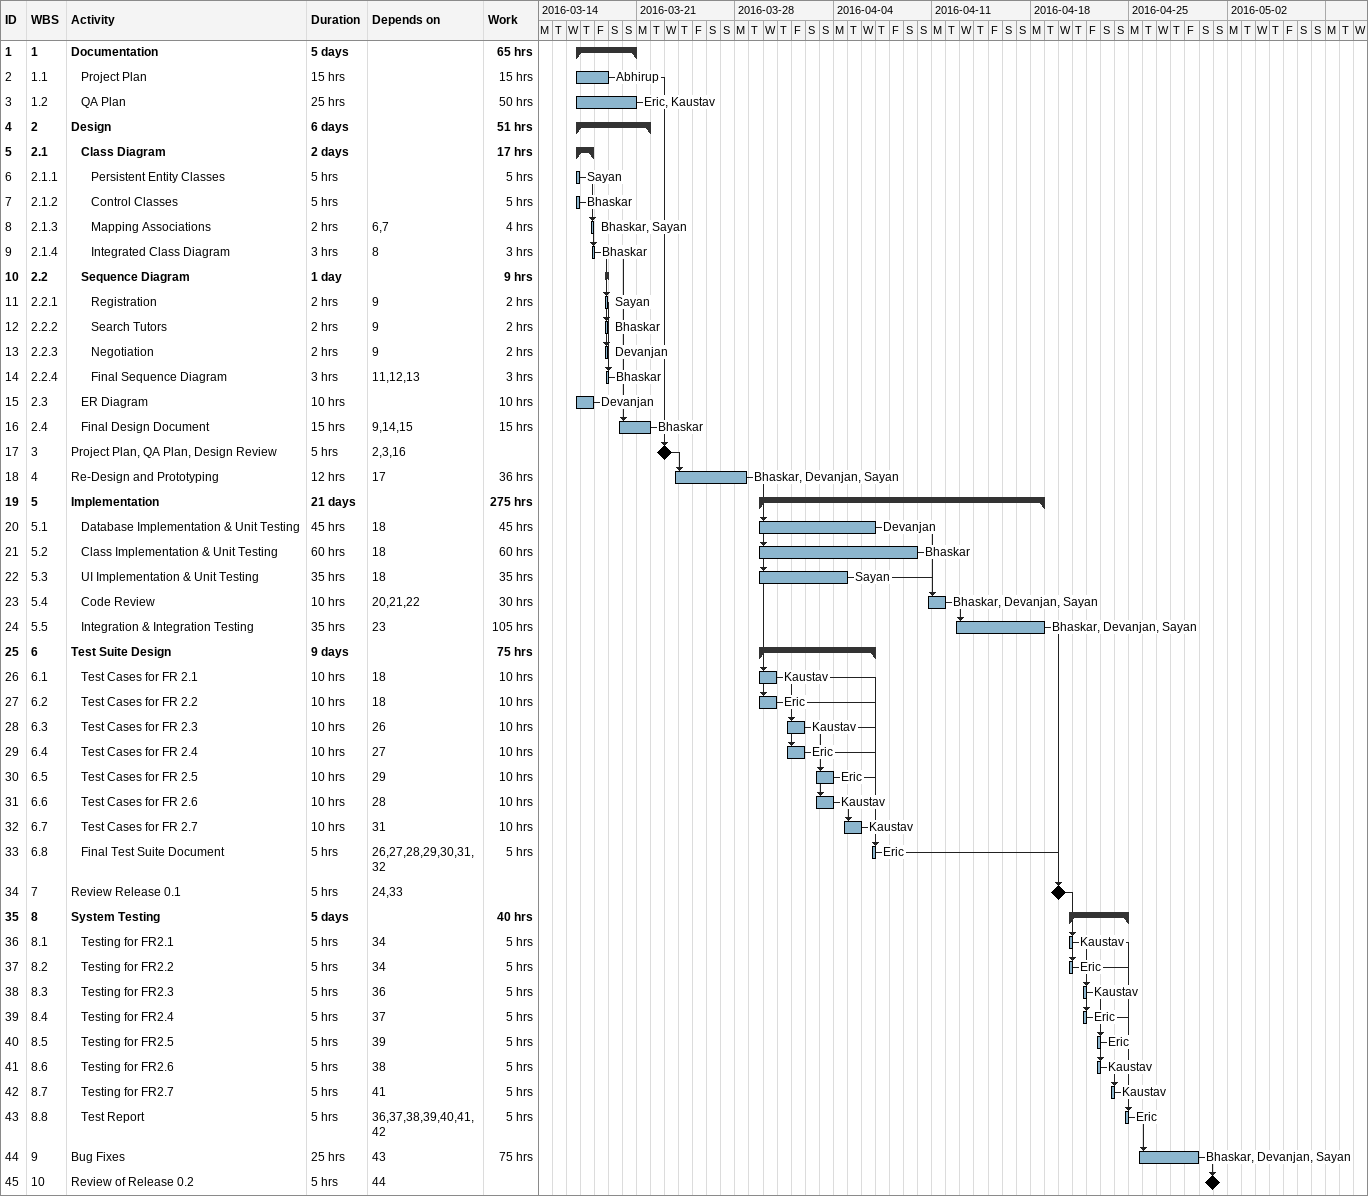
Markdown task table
| ID | WBS | Task | Duration | Start | Finish | Predecessors | Resources | Work (h) |
|---|---|---|---|---|---|---|---|---|
| 1 | 1 | **Documentation** | 5d | 2016-03-16 | 2016-03-20 |  |  | 65 |
| 2 | 1.1 | Project Plan | 15h | 2016-03-16 | 2016-03-18 |  | Abhirup | 15 |
| 3 | 1.2 | QA Plan | 25h | 2016-03-16 | 2016-03-20 |  | Eric, Kaustav | 50 |
| 4 | 2 | **Design** | 6d | 2016-03-16 | 2016-03-21 |  |  | 51 |
| 5 | 2.1 | **Class Diagram** | 2d | 2016-03-16 | 2016-03-17 |  |  | 17 |
| 6 | 2.1.1 | Persistent Entity Classes | 5h | 2016-03-16 | 2016-03-16 |  | Sayan | 5 |
| 7 | 2.1.2 | Control Classes | 5h | 2016-03-16 | 2016-03-16 |  | Bhaskar | 5 |
| 8 | 2.1.3 | Mapping Associations | 2h | 2016-03-17 | 2016-03-17 | 6, 7 | Bhaskar, Sayan | 4 |
| 9 | 2.1.4 | Integrated Class Diagram | 3h | 2016-03-17 | 2016-03-17 | 8 | Bhaskar | 3 |
| 10 | 2.2 | **Sequence Diagram** | 1d | 2016-03-18 | 2016-03-18 |  |  | 9 |
| 11 | 2.2.1 | Registration | 2h | 2016-03-18 | 2016-03-18 | 9 | Sayan | 2 |
| 12 | 2.2.2 | Search Tutors | 2h | 2016-03-18 | 2016-03-18 | 9 | Bhaskar | 2 |
| 13 | 2.2.3 | Negotiation | 2h | 2016-03-18 | 2016-03-18 | 9 | Devanjan | 2 |
| 14 | 2.2.4 | Final Sequence Diagram | 3h | 2016-03-18 | 2016-03-18 | 11, 12, 13 | Bhaskar | 3 |
| 15 | 2.3 | ER Diagram | 10h | 2016-03-16 | 2016-03-17 |  | Devanjan | 10 |
| 16 | 2.4 | Final Design Document | 15h | 2016-03-19 | 2016-03-21 | 9, 14, 15 | Bhaskar | 15 |
| 17 | 3 | Project Plan, QA Plan, Design Review | 5h | 2016-03-22 | 2016-03-22 | 2, 3, 16 |  |  |
| 18 | 4 | Re-Design and Prototyping | 12h | 2016-03-23 | 2016-03-28 | 17 | Bhaskar, Devanjan, Sayan | 36 |
| 19 | 5 | **Implementation** | 21d | 2016-03-29 | 2016-04-18 |  |  | 275 |
| 20 | 5.1 | Database Implementation & Unit Testing | 45h | 2016-03-29 | 2016-04-06 | 18 | Devanjan | 45 |
| 21 | 5.2 | Class Implementation & Unit Testing | 60h | 2016-03-29 | 2016-04-09 | 18 | Bhaskar | 60 |
| 22 | 5.3 | UI Implementation & Unit Testing | 35h | 2016-03-29 | 2016-04-04 | 18 | Sayan | 35 |
| 23 | 5.4 | Code Review | 10h | 2016-04-10 | 2016-04-11 | 20, 21, 22 | Bhaskar, Devanjan, Sayan | 30 |
| 24 | 5.5 | Integration & Integration Testing | 35h | 2016-04-12 | 2016-04-18 | 23 | Bhaskar, Devanjan, Sayan | 105 |
| 25 | 6 | **Test Suite Design** | 9d | 2016-03-29 | 2016-04-06 |  |  | 75 |
| 26 | 6.1 | Test Cases for FR 2.1 | 10h | 2016-03-29 | 2016-03-30 | 18 | Kaustav | 10 |
| 27 | 6.2 | Test Cases for FR 2.2 | 10h | 2016-03-29 | 2016-03-30 | 18 | Eric | 10 |
| 28 | 6.3 | Test Cases for FR 2.3 | 10h | 2016-03-31 | 2016-04-01 | 26 | Kaustav | 10 |
| 29 | 6.4 | Test Cases for FR 2.4 | 10h | 2016-03-31 | 2016-04-01 | 27 | Eric | 10 |
| 30 | 6.5 | Test Cases for FR 2.5 | 10h | 2016-04-02 | 2016-04-03 | 29 | Eric | 10 |
| 31 | 6.6 | Test Cases for FR 2.6 | 10h | 2016-04-02 | 2016-04-03 | 28 | Kaustav | 10 |
| 32 | 6.7 | Test Cases for FR 2.7 | 10h | 2016-04-04 | 2016-04-05 | 31 | Kaustav | 10 |
| 33 | 6.8 | Final Test Suite Document | 5h | 2016-04-06 | 2016-04-06 | 26, 27, 28, 29, 30, 31, 32 | Eric | 5 |
| 34 | 7 | Review Release 0.1 | 5h | 2016-04-19 | 2016-04-19 | 24, 33 |  |  |
| 35 | 8 | **System Testing** | 5d | 2016-04-20 | 2016-04-24 |  |  | 40 |
| 36 | 8.1 | Testing for FR2.1 | 5h | 2016-04-20 | 2016-04-20 | 34 | Kaustav | 5 |
| 37 | 8.2 | Testing for FR2.2 | 5h | 2016-04-20 | 2016-04-20 | 34 | Eric | 5 |
| 38 | 8.3 | Testing for FR2.3 | 5h | 2016-04-21 | 2016-04-21 | 36 | Kaustav | 5 |
| 39 | 8.4 | Testing for FR2.4 | 5h | 2016-04-21 | 2016-04-21 | 37 | Eric | 5 |
| 40 | 8.5 | Testing for FR2.5 | 5h | 2016-04-22 | 2016-04-22 | 39 | Eric | 5 |
| 41 | 8.6 | Testing for FR2.6 | 5h | 2016-04-22 | 2016-04-22 | 38 | Kaustav | 5 |
| 42 | 8.7 | Testing for FR2.7 | 5h | 2016-04-23 | 2016-04-23 | 41 | Kaustav | 5 |
| 43 | 8.8 | Test Report | 5h | 2016-04-24 | 2016-04-24 | 36, 37, 38, 39, 40, 41, 42 | Eric | 5 |
| 44 | 9 | Bug Fixes | 25h | 2016-04-25 | 2016-04-29 | 43 | Bhaskar, Devanjan, Sayan | 75 |
| 45 | 10 | Review of Release 0.2 | 5h | 2016-04-30 | 2016-04-30 | 44 |  |  |
